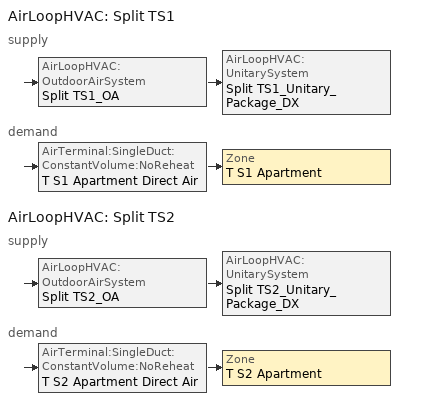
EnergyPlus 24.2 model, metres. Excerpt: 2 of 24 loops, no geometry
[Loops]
AirLoopHVAC 'Split TS1'
 supply: AirLoopHVAC:OutdoorAirSystem 'Split TS1_OA' > AirLoopHVAC:UnitarySystem 'Split TS1_Unitary_Package_DX'
 demand: AirTerminal:SingleDuct:ConstantVolume:NoReheat 'T S1 Apartment Direct Air' > Zone 'T S1 Apartment'
AirLoopHVAC 'Split TS2'
 supply: AirLoopHVAC:OutdoorAirSystem 'Split TS2_OA' > AirLoopHVAC:UnitarySystem 'Split TS2_Unitary_Package_DX'
 demand: AirTerminal:SingleDuct:ConstantVolume:NoReheat 'T S2 Apartment Direct Air' > Zone 'T S2 Apartment'
[ThermostatSetpoint:SingleHeating]
AptHeatingSetPoint: Setpoint Temperature Schedule=HTGSETP_APT_SCH
[ThermostatSetpoint:SingleCooling]
AptCoolingSetPoint: Setpoint Temperature Schedule=CLGSETP_APT_SCH
[ThermostatSetpoint:DualSetpoint]
S Apartment Dual SP Control: Heating Setpoint Temperature Schedule=S HTGSETP_APT_SCH; Cooling Setpoint Temperature Schedule=S CLGSETP_APT_SCH
[Sizing:Zone] Zone Cooling Design Supply Air Temperature Input Method=SupplyAirTemperature; Zone Cooling Design Supply Air Temperature {C}=12.8; Zone Heating Design Supply Air Temperature Input Method=SupplyAirTemperature; Zone Heating Design Supply Air Temperature {C}=40; Zone Cooling Design Supply Air Humidity Ratio {kgWater/kgDryAir}=0.008; Zone Heating Design Supply Air Humidity Ratio {kgWater/kgDryAir}=0.008; Cooling Design Air Flow Method=DesignDay; Cooling Design Air Flow Rate {m3/s}=0; Cooling Minimum Air Flow Fraction=0; Heating Design Air Flow Method=DesignDay; Heating Design Air Flow Rate {m3/s}=0; Zone Load Sizing Method=Sensible Load Only No Latent Load; Zone Latent Cooling Design Supply Air Humidity Ratio Input Method=HumidityRatioDifference; Zone Cooling Design Supply Air Humidity Ratio Difference {kgWater/kgDryAir}=0.005; Zone Latent Heating Design Supply Air Humidity Ratio Input Method=HumidityRatioDifference; Zone Humidification Design Supply Air Humidity Ratio Difference {kgWater/kgDryAir}=0.005
Name | Design Specification Outdoor Air Object
T S1 Apartment | SZ DSOA T S1 Apartment
T S2 Apartment | SZ DSOA T S2 Apartment
[DesignSpecification:OutdoorAir] Outdoor Air Method=Flow/Area; Outdoor Air Flow per Zone Floor Area {m3/s-m2}=0.000294105
SZ DSOA T S1 Apartment; SZ DSOA T S2 Apartment
[ZoneControl:Thermostat] Control Type Schedule=ZONE CONTROL TYPE SCHED; Control 1=AptCoolingSetPoint; Control 2=AptHeatingSetPoint; Control 3=S Apartment Dual SP Control
Name | Zone or ZoneList
T S1 Apartment Thermostat | T S1 Apartment
T S2 Apartment Thermostat | T S2 Apartment
[Coil:Cooling:DX:SingleSpeed] Availability Schedule=COMPACT HVAC-ALWAYS 1; Gross Rated Total Cooling Capacity {W}=AUTOSIZE; Gross Rated Sensible Heat Ratio=AUTOSIZE; Gross Rated Cooling COP {W/W}=4.32299; Rated Air Flow Rate {m3/s}=AUTOSIZE; Total Cooling Capacity Function of Temperature Curve=Split_CapFT; Total Cooling Capacity Function of Flow Fraction Curve=Split_CapFF; Energy Input Ratio Function of Temperature Curve=Split_EIRFT; Energy Input Ratio Function of Flow Fraction Curve=Split_EIRFF; Part Load Fraction Correlation Curve=Split_PLR
Split TS1 Cooling Coil; Split TS2 Cooling Coil
[Coil:Heating:Fuel] Availability Schedule=COMPACT HVAC-ALWAYS 1; Fuel Type=NaturalGas; Burner Efficiency=0.8; Nominal Capacity {W}=AUTOSIZE; On Cycle Parasitic Electric Load {W}=0; Off Cycle Parasitic Fuel Load {W}=0
Split TS1 Heating Coil; Split TS2 Heating Coil
[Sizing:System] Type of Load to Size On=Sensible; Design Outdoor Air Flow Rate {m3/s}=AUTOSIZE; Central Heating Maximum System Air Flow Ratio=1; Preheat Design Temperature {C}=7; Preheat Design Humidity Ratio {kgWater/kgDryAir}=0.008; Precool Design Temperature {C}=12.8; Precool Design Humidity Ratio {kgWater/kgDryAir}=0.008; Central Cooling Design Supply Air Temperature {C}=12.8; Central Heating Design Supply Air Temperature {C}=40; Type of Zone Sum to Use=NonCoincident; 100% Outdoor Air in Cooling=No; 100% Outdoor Air in Heating=No; Central Cooling Design Supply Air Humidity Ratio {kgWater/kgDryAir}=0.008; Central Heating Design Supply Air Humidity Ratio {kgWater/kgDryAir}=0.008; Cooling Supply Air Flow Rate Method=DesignDay; Cooling Supply Air Flow Rate {m3/s}=0; Heating Supply Air Flow Rate Method=DesignDay; Heating Supply Air Flow Rate {m3/s}=0; System Outdoor Air Method=ZoneSum; Zone Maximum Outdoor Air Fraction=1; Cooling Design Capacity Method=CoolingDesignCapacity; Cooling Design Capacity {W}=autosize; Heating Design Capacity Method=HeatingDesignCapacity; Heating Design Capacity {W}=autosize; Central Cooling Capacity Control Method=OnOff
Split TS1; Split TS2
[AirTerminal:SingleDuct:ConstantVolume:NoReheat] Availability Schedule=COMPACT HVAC-ALWAYS 1; Maximum Air Flow Rate {m3/s}=AUTOSIZE
T S1 Apartment Direct Air; T S2 Apartment Direct Air
[Zone equipment]
T S1 Apartment: T S1 Apartment ERV, T S1 Apartment Direct Air
T S2 Apartment: T S2 Apartment ERV, T S2 Apartment Direct Air
[Fan:OnOff] Maximum Flow Rate {m3/s}=autosize; Motor In Airstream Fraction=1
Name | Availability Schedule | Fan Total Efficiency | Pressure Rise {Pa} | Motor Efficiency
Split TS1 Supply Fan; Split TS2 Supply Fan | COMPACT HVAC-ALWAYS 1 | 0.55575 | 622.5 | 0.855
T S1 Apartment ERV Sup Fan; T S1 Apartment ERV Exh Fan; T S2 Apartment ERV Sup Fan; T S2 Apartment ERV Exh Fan | All On | 0.303158 | 257.2747 | 0.48
[AirLoopHVAC:UnitarySystem] Control Type=Load; Dehumidification Control Type=None; Availability Schedule=COMPACT HVAC-ALWAYS 1; Fan Placement=BlowThrough; Supply Air Fan Operating Mode Schedule=All Off; DX Heating Coil Sizing Ratio=1; Use DOAS DX Cooling Coil=No; Minimum Supply Air Temperature {C}=2; Latent Load Control=SensibleOnlyLoadControl; Cooling Supply Air Flow Rate Method=SupplyAirFlowRate; Cooling Supply Air Flow Rate {m3/s}=AUTOSIZE; Heating Supply Air Flow Rate Method=SupplyAirFlowRate; Heating Supply Air Flow Rate {m3/s}=AUTOSIZE; No Load Supply Air Flow Rate Method=SupplyAirFlowRate; No Load Supply Air Flow Rate {m3/s}=AUTOSIZE; No Load Supply Air Flow Rate Control Set To Low Speed=No; Maximum Supply Air Temperature {C}=AUTOSIZE
Name | Controlling Zone or Thermostat Location | Supply Fan | Heating Coil | Cooling Coil
Split TS1_Unitary_Package_DX | T S1 Apartment | Split TS1 Supply Fan | Split TS1 Heating Coil | Split TS1 Cooling Coil
Split TS2_Unitary_Package_DX | T S2 Apartment | Split TS2 Supply Fan | Split TS2 Heating Coil | Split TS2 Cooling Coil
[Controller:OutdoorAir] Minimum Outdoor Air Flow Rate {m3/s}=AUTOSIZE; Maximum Outdoor Air Flow Rate {m3/s}=AUTOSIZE; Economizer Control Type=NoEconomizer; Economizer Control Action Type=ModulateFlow; Lockout Type=LockoutWithHeating; Minimum Limit Type=FixedMinimum; Minimum Outdoor Air Schedule=All Off; Heat Recovery Bypass Control Type=BypassWhenWithinEconomizerLimits
Split TS1_OA_Controller; Split TS2_OA_Controller
[AirLoopHVAC] Design Supply Air Flow Rate {m3/s}=AUTOSIZE
Split TS1; Split TS2
[SetpointManager:SingleZone:Heating] Control Variable=Temperature; Minimum Supply Air Temperature {C}=12.8; Maximum Supply Air Temperature {C}=40
Name | Control Zone | Setpoint Node or NodeList
SupAirTemp MngrT S1 Apartment - Htg | T S1 Apartment | Split TS1 Supply Equipment Outlet Node
SupAirTemp MngrT S2 Apartment - Htg | T S2 Apartment | Split TS2 Supply Equipment Outlet Node
[SetpointManager:SingleZone:Cooling] Control Variable=Temperature; Minimum Supply Air Temperature {C}=12.8; Maximum Supply Air Temperature {C}=40
Name | Control Zone | Setpoint Node or NodeList
SupAirTemp MngrT S1 Apartment - Clg | T S1 Apartment | Split TS1 Zone Equipment Inlet Node
SupAirTemp MngrT S2 Apartment - Clg | T S2 Apartment | Split TS2 Zone Equipment Inlet Node
[SetpointManager:MixedAir] Control Variable=Temperature
Name | Setpoint Node or NodeList
Split TS1_OAMixed Air Temp Manager | Split TS1 Mixed Air Outlet
Split TS2_OAMixed Air Temp Manager | Split TS2 Mixed Air Outlet
[ZoneHVAC:EnergyRecoveryVentilator] Availability Schedule=All On; Supply Air Flow Rate {m3/s}=autosize; Exhaust Air Flow Rate {m3/s}=autosize; Ventilation Rate per Unit Floor Area {m3/s-m2}=0.000294105
Name | Heat Exchanger | Supply Air Fan | Exhaust Air Fan | Controller
T S1 Apartment ERV | T S1 Apartment OA Heat Exchanger | T S1 Apartment ERV Sup Fan | T S1 Apartment ERV Exh Fan | T S1 Apartment ERV Ctrl
T S2 Apartment ERV | T S2 Apartment OA Heat Exchanger | T S2 Apartment ERV Sup Fan | T S2 Apartment ERV Exh Fan | T S2 Apartment ERV Ctrl
[ZoneHVAC:EnergyRecoveryVentilator:Controller] Exhaust Air Temperature Limit=NoExhaustAirTemperatureLimit; Exhaust Air Enthalpy Limit=NoExhaustAirEnthalpyLimit; High Humidity Control Flag=No; High Humidity Outdoor Air Flow Ratio=1; Control High Indoor Humidity Based on Outdoor Humidity Ratio=No
T S1 Apartment ERV Ctrl; T S2 Apartment ERV Ctrl
[HeatExchanger:AirToAir:SensibleAndLatent] Availability Schedule=AllOn_Except_DD; Nominal Supply Air Flow Rate {m3/s}=AUTOSIZE; Sensible Effectiveness at 100% Heating Air Flow=0.6; Latent Effectiveness at 100% Heating Air Flow=0; Sensible Effectiveness at 100% Cooling Air Flow=0.596; Latent Effectiveness at 100% Cooling Air Flow=0; Nominal Electric Power {W}=0; Supply Air Outlet Temperature Control=No; Heat Exchanger Type=Rotary; Frost Control Type=ExhaustOnly; Threshold Temperature {C}=-23.3; Initial Defrost Time Fraction=0.167; Rate of Defrost Time Fraction Increase {1/K}=1.44
Name | Sensible Effectiveness of Heating Air Flow Curve | Sensible Effectiveness of Cooling Air Flow Curve
T S1 Apartment OA Heat Exchanger | T S1 Apartment OA Heat Exchanger_1 | T S1 Apartment OA Heat Exchanger_3
T S2 Apartment OA Heat Exchanger | T S2 Apartment OA Heat Exchanger_1 | T S2 Apartment OA Heat Exchanger_3
[WaterHeater:Mixed] Tank Volume {m3}=0.189271; Setpoint Temperature Schedule=Hot Water Setpoint Temp Schedule; Deadband Temperature Difference {deltaC}=1.11111; Maximum Temperature Limit {C}=82.2222; Heater Control Type=Cycle; Heater Maximum Capacity {W}=14653.55; Heater Minimum Capacity {W}=0; Heater Fuel Type=ELECTRICITY; Heater Thermal Efficiency=1; Off Cycle Parasitic Fuel Consumption Rate {W}=87; Off Cycle Parasitic Fuel Type=ELECTRICITY; Off Cycle Parasitic Heat Fraction to Tank=0; On Cycle Parasitic Fuel Consumption Rate {W}=87; On Cycle Parasitic Fuel Type=ELECTRICITY; On Cycle Parasitic Heat Fraction to Tank=0; Ambient Temperature Indicator=Zone; Off Cycle Loss Coefficient to Ambient Temperature {W/K}=2.01256; On Cycle Loss Coefficient to Ambient Temperature {W/K}=2.01256; Peak Use Flow Rate {m3/s}=3.26472e-06; Use Flow Rate Fraction Schedule=APT_DHW_SCH
Name | Ambient Temperature Zone
T S1 Apartment Water Heater | T S1 Apartment
T S2 Apartment Water Heater | T S2 Apartment
[Schedule:Compact]
HTGSETP_APT_SCH: THROUGH: 12/31, FOR:AllDays, UNTIL: 24:00, 21.1
CLGSETP_APT_SCH: THROUGH: 12/31, For: SummerDesignDay, Until: 9:00, 24, Until: 18:00, 27.1, Until: 24:00, 24, FOR:AllOtherDays, UNTIL: 24:00, 24
S HTGSETP_APT_SCH: THROUGH: 12/31, For: Weekdays, Until: 9:00, 21.1, Until: 17:00, 15.5444, Until: 24:00, 21.1, For: Weekends AllOtherDays, UNTIL: 24:00, 21.1
S CLGSETP_APT_SCH: THROUGH: 12/31, For: Weekday SummerDesignDay, Until: 9:00, 24, Until: 17:00, 26.7778, Until: 24:00, 24, For: Weekends AllOtherDays, UNTIL: 24:00, 24
All Off: Through: 12/31, For: AllDays, Until: 24:00, 0
All On; COMPACT HVAC-ALWAYS 1: Through: 12/31, For: AllDays, Until: 24:00, 1
AllOn_Except_DD: Through: 12/31, For: SummerDesignDay, Until: 24:00, 0, For: WinterDesignDay, Until: 24:00, 0, For: AllOtherDays, Until: 24:00, 1
ZONE CONTROL TYPE SCHED: Through: 12/31, For: SummerDesignDay, Until: 24:00, 2, For: WinterDesignDay, Until: 24:00, 1, For: Weekdays Weekends Holidays Customday1 Customday2 AllOtherDays, Until: 24:00, 4
APT_DHW_SCH: THROUGH: 12/31, FOR: AllDays, UNTIL: 1:00, 0.08, UNTIL: 2:00, 0.04, UNTIL: 3:00, 0.01, UNTIL: 4:00, 0.01, UNTIL: 5:00, 0.04, UNTIL: 6:00, 0.27, UNTIL: 7:00, 0.94, UNTIL: 8:00, 1, UNTIL: 9:00, 0.96, UNTIL: 10:00, 0.84, UNTIL: 11:00, 0.76, UNTIL: 12:00, 0.61, UNTIL: 13:00, 0.53, UNTIL: 14:00, 0.47, UNTIL: 15:00, 0.41, UNTIL: 16:00, 0.47, UNTIL: 17:00, 0.55, UNTIL: 18:00, 0.73, UNTIL: 19:00, 0.86, UNTIL: 20:00, 0.82, UNTIL: 21:00, 0.75, UNTIL: 22:00, 0.61, UNTIL: 23:00, 0.53, UNTIL: 24:00, 0.29
Hot Water Setpoint Temp Schedule: THROUGH: 12/31, FOR: AllDays, UNTIL: 24:00, 60
[Curve:Quadratic]
Name | Coefficient1 Constant | Coefficient2 x | Coefficient3 x**2 | Minimum Value of x | Maximum Value of x
Split_CapFF | 0.8 | 0.2 | 0 | 0.5 | 1.5
Split_EIRFF | 1.1552 | -0.1808 | 0.0256 | 0.5 | 1.5
Split_PLR | 0.85 | 0.15 | 0 | 0 | 1
[Curve:Biquadratic] Minimum Value of x=12.77778; Maximum Value of x=23.88889; Minimum Value of y=23.88889; Maximum Value of y=46.11111
Name | Coefficient1 Constant | Coefficient2 x | Coefficient3 x**2 | Coefficient4 y | Coefficient5 y**2 | Coefficient6 x*y
Split_CapFT | 0.766955 | 0.0107757 | -4.1472e-05 | 0.00134964 | -0.000261144 | 0.000457488
Split_EIRFT | 0.791531 | 0 | -0.00054871 | 0.000949448 | 0.000165482 | 0.000278268
[Table:Lookup]
T S1 Apartment OA Heat Exchanger_1; T S2 Apartment OA Heat Exchanger_1: effectiveness_IndependentVariableList, DivisorOnly, 0.6, 0, 10, Dimensionless, 0.623, 0.6
T S1 Apartment OA Heat Exchanger_3; T S2 Apartment OA Heat Exchanger_3: effectiveness_IndependentVariableList, DivisorOnly, 0.596, 0, 10, Dimensionless, 0.618, 0.596
[Table:IndependentVariableList]
effectiveness_IndependentVariableList: HxAirFlowRatio
[Table:IndependentVariable]
HxAirFlowRatio: Linear, Linear, 0, 10, Dimensionless, 0.75, 1
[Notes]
The DOE Prototype Building Models were developed by Pacific Northwest National Laboratory (PNNL), under contract with the U.S.
Department of Energy (DOE).  These building models were derived from DOE's Commercial Reference Building Models with modifications
based on input from the ASHRAE Standard 90.1 committee, the Advanced Energy Design Guide series, and building industry experts. The
prototypes models were developed to quantify energy saving impacts from newly published editions of ASHRAE Standard 90.1, 189.1, IECC,
and other energy codes and standards.  The basic building descriptions can be found in the Scorecards posted at www.energycodes.gov
website. The recommended citation of the prototype models is
DOE and PNNL. 2023. Commercial Prototype Building Models, Richland, WA, Pacific Northwest National Laboratory. Available at https://www.energycodes.gov/development/commercial/prototype_models.
Detailed descriptions of the prototype model development and addenda modeling strategies can be found in the following  reports:
Maddox D.E., J. Zhang, Y. Xie, W. Xu, X. Liu, S. Wang, and M.I. Rosenberg. 2022. Energy and Energy Cost Savings Analysis of the 2021 IECC
for Commercial Buildings. PNNL-32816. Richland, WA: Pacific Northwest National Laboratory.
Zhang J., M.I. Rosenberg, J. Lerond, Y. Xie, C. Chandrasekharan Nambiar, Y. Chen, and R. Hart, et al. 2021. Energy Savings Analysis:
ANSI/ASHRAE/IES Standard 90.1-2019. PNNL-31488. Richland, WA: Pacific Northwest National Laboratory.
Zhang, J., Y. Chen, Y. Xie, M. Rosenberg, R. Hart. Energy and Energy Cost Savings Analysis of the 2018 IECC for Commercial Buildings.
2018. PNNL-28125. Richland, WA: Pacific Northwest National Laboratory.
DOE. 2017. Energy Savings Analysis: ANSI/ASHRAE/IES Standard 90.1-2016. Prepared by Athalye, R.A, M.A. Halverson, M.I. Rosenberg, B. Liu,
J. Zhang, R. Hart, V.V. Mendon, S. Goel, Y. Chen, Y. Xie, and M. Zhao, Richland, WA, Pacific Northwest National Laboratory. https://www.energycodes.gov/sites/default/files/documents/02202018_Standard_90.1-2016_Determination_TSD.pdf.
Zhang, J., Y. Xie, R.A. Athalye, J. Zhuge, M. Rosenberg, R. Hart, and B. Liu. Energy and Energy Cost Savings Analysis of the 2015 IECC
for Commercial Buildings. 2015. PNNL-24269 Rev. 1. Richland, WA: Pacific Northwest National
Laboratory. https://www.energycodes.gov/sites/default/files/documents/2015_IECC_Commercial_Analysis.pdf.
Halverson M.A., M.I. Rosenberg, W. Wang, J. Zhang, V.V. Mendon, R.A. Athalye, Y. Xie, R. Hart, S. Goel, 2014. ANSI/ASHRAE/IES Standard
90.1-2013 Determination of Energy Savings: Quantitative Analysis, PNNL-23479. Richland, WA: Pacific Northwest National Laboratory. https://www.energycodes.gov/sites/default/files/documents/901-2013_finalCommercialDeterminationQuantitativeAnalysis_TSD_0.pdf.
Goel S., R.A. Athalye, W. Wang, J. Zhang, M.I. Rosenberg, Y. Xie, and R. Hart, et al. 2014. Enhancements to ASHRAE Standard 90.1
Prototype Building Models. PNNL-23269. Richland, WA: Pacific Northwest National Laboratory. https://www.pnnl.gov/main/publications/external/technical_reports/PNNL-23269.pdf.
Zhang J., R.A. Athalye, R. Hart, M.I. Rosenberg, Y. Xie, S. Goel, and V.V. Mendon, et al. 2013. Energy and Energy Cost Savings Analysis
of the IECC for Commercial Buildings. PNNL-22760. Richland, WA: Pacific Northwest National Laboratory. http://www.pnnl.gov/main/publications/external/technical_reports/PNNL-22760.pdf.
Thornton B.A., M.I. Rosenberg, E.E. Richman, W. Wang, Y. Xie, J. Zhang, H. Cho, VV Mendon, R.A. Athalye, and B. Liu. 2011. Achieving
the 30% Goal: Energy and Cost Savings Analysis of ASHRAE Standard 90.1-2010. PNNL-20405. Richland, WA: Pacific Northwest National
Laboratory.  https://www.energycodes.gov/sites/default/files/documents/BECP_Energy_Cost_Savings_STD2010_May2011_v00.pdf.
WeatherFile:  USA_NY_New.York-John.F.Kennedy.Intl.AP.744860_TMY3.epw
GPARM parameters as input:
Case = ASHRAE901_ApartmentMidRise_STD2022_NewYork
AnalysisPurpose = ProgressIndicator
AnalysisCodeName = ASHRAE901
AnalysisAmendment = NoneAmend
AnalysisPrototype = ApartmentMidRise
AnalysisScope = National
AnalysisState = National
AnalysisCity = USA_NY_NewYork
AnalysisCustomFlag = Default
hvac_autogen = Default
roof_solar_absorp = 0.7
skip_economizer_control = Yes
exterior_light_watts = 1451.66
door_infil = 0.327531218
frac_ofpk = 0.131
economizer_lockout = LockoutWithHeating
BLDG_ELEVATORS_LIGHTS_FAN_SCH = ELEV_LIGHT_FAN_SCH_ADD_DF
BLDG_ELEVATORS_LIGHTS_FAN_POWER = 63
EQP_OFF_SCH = EQP_OFF_SCH_ADV
STD189_overhang = no
ext_lgt_sch = Exterior_Lgt_ALWAYS_ON
HTGSETP_OFF_SCH = HTGSETP_OFF_SCH_NO_OPTIMUM
CLGSETP_OFF_SCH = CLGSETP_OFF_SCH_No_Optimum
pipe_heat_loss_Gapts = 87
pipe_heat_loss_Mapts = 73
skip_EMSprogram = yes
Wfile_TMY3 = USA_NY_New.York-John.F.Kennedy.Intl.AP.744860_TMY3.epw
Door_Switch_Enabled_Thermostat_Reset = TRUE
receptacle_ctrl_occ_reduction_frac = 0.92575
receptacle_ctrl_unocc_reduction_frac = 0.6625
CodeName = ASHRAE90.1_STD2019
office_standby_mode = Yes
APT_SWH_flow = 3.66e-06
VT_Elec_Wheater = No
ZoneSysMapID = DEFAULT
PTAC_COP = 3.81
PTHP_COP_cooling =
PTHP_COP_heating =
Filename_left = ASHRAE901_ApartmentMidRise_STD2022_NewYork
Zone_left = Zone 4A
